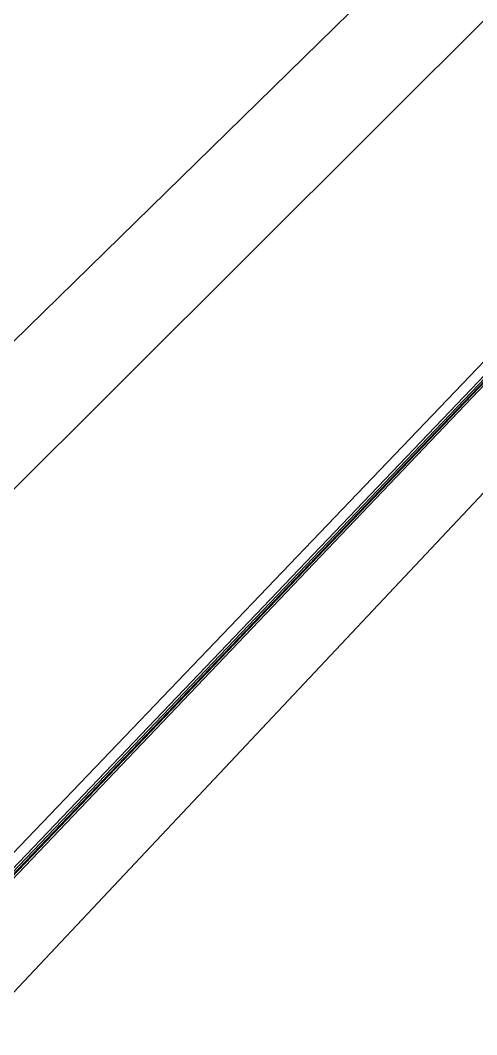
# Model space of a CAD drawing. Header units: inches. Extents: x -11 to 5428, y 0 to 5423.
# Drawn here: x 369 to 668, y 12 to 678 of the extents above; entities that cross this region are included whole.
import ezdxf

# ---------------------------------------------------------------- set-up
doc = ezdxf.new("R2010")
doc.units = ezdxf.units.IN
doc.layers.add('Bottom Solder', color=6, linetype='Continuous')
doc.layers.add('Top Solder', color=216, linetype='Continuous')

# ---------------------------------------------------------------- blocks, each defined once
blk = doc.blocks.new('P____DI_3333_8_592')
at = {"layer": 'Top Solder'}
blk.add_line((0.1, 1.24), (-5338.99, 5099.91), dxfattribs=at)
blk = doc.blocks.new('13_WQFN_HR__3_2__610')
at = {"layer": 'Top Solder'}
for p in [(-0.42, 1.05), (1.31, 1.08), (-0.42, -1.68), (1.3, -1.25)]:
    blk.add_line(p, (5353.87, -5108.2), dxfattribs=at)

msp = doc.modelspace()

# ---------------------------------------------------------------- linework, layer by layer
at = {"layer": 'Bottom Solder'}
for p in [(0, 110.06), (6.24, 12.32), (338.48, 12.31), (344.03, 110.04)]:
    msp.add_line(p, (5427.56, 5423.37), dxfattribs=at)
at = {"layer": 'Top Solder'}
for p in [(0, 110.06), (6.24, 12.32), (338.48, 12.31), (344.03, 110.04)]:
    msp.add_line(p, (5427.56, 5423.37), dxfattribs=at)

# ---------------------------------------------------------------- block references
for name, p, rotation in [('13_WQFN_HR__3_2__610', (319.36, 69.5), 90), ('P____DI_3333_8_592', (327.65, 84.37), 270)]:
    msp.add_blockref(name, p, dxfattribs=dict(rotation=rotation))

doc.saveas('drawing.dxf')
